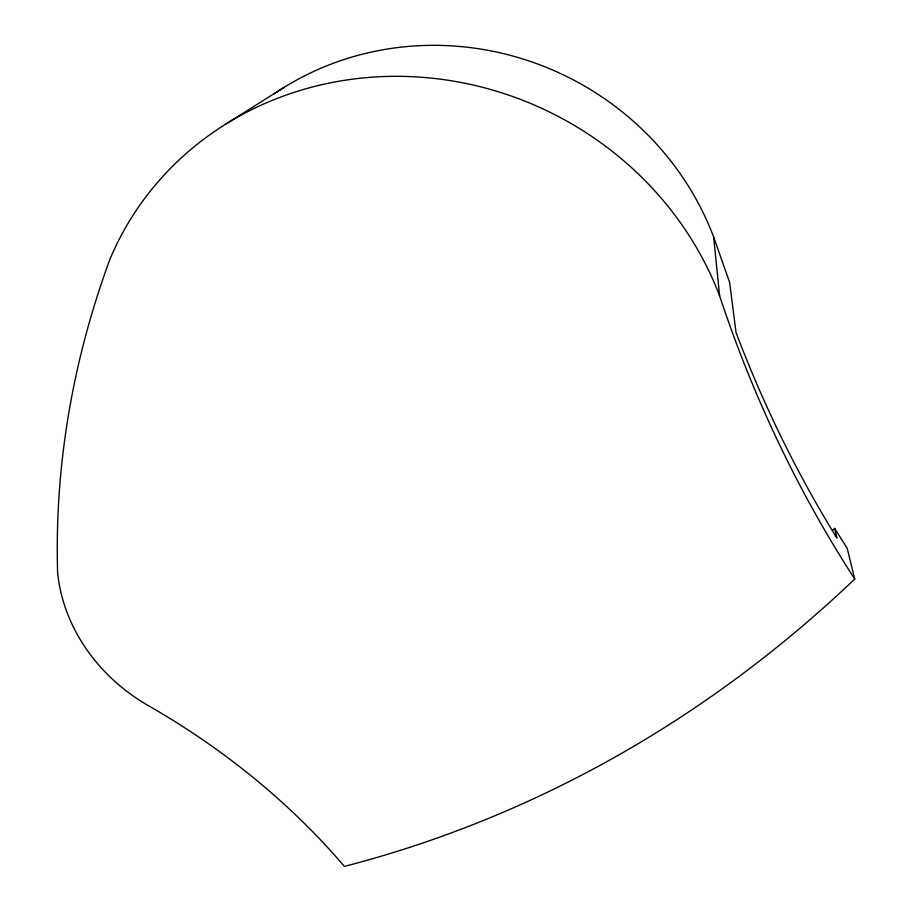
<?xml version="1.0" encoding="UTF-8"?>
<svg xmlns="http://www.w3.org/2000/svg" width="912" height="912" viewBox="0 0 912 912"><rect width="100%" height="100%" fill="white"/><g stroke="black" fill="none" stroke-linecap="round" stroke-linejoin="round"><path stroke-width="1.37" d="M832.679 530.225L834.651 528.401L847.157 548.215L854.749 579.04A1750.721 1397.287 75.3 0 1 344.394 866.4A579.701 424.023 26.8 0 0 148.485 705.728A171.08 149.431 29.1 0 1 57.593 572.257A1090.456 923.605 -12.8 0 1 109.93 259.282A330.349 308.461 25.6 0 1 416.738 76.927A330.349 308.461 25.6 0 1 719.636 295.933A3201.302 1923.089 -40.1 0 0 854.749 579.04M226.187 123.838L284.099 87.381M273.748 94.141A289.218 275.23 26.6 0 1 713.629 236.972L729.623 282.344L736.03 332.527A2997.413 1838.09 -40.3 0 0 836.509 537.453L836.942 538.137L834.651 528.401M713.629 236.972L719.636 295.933"/></g></svg>
